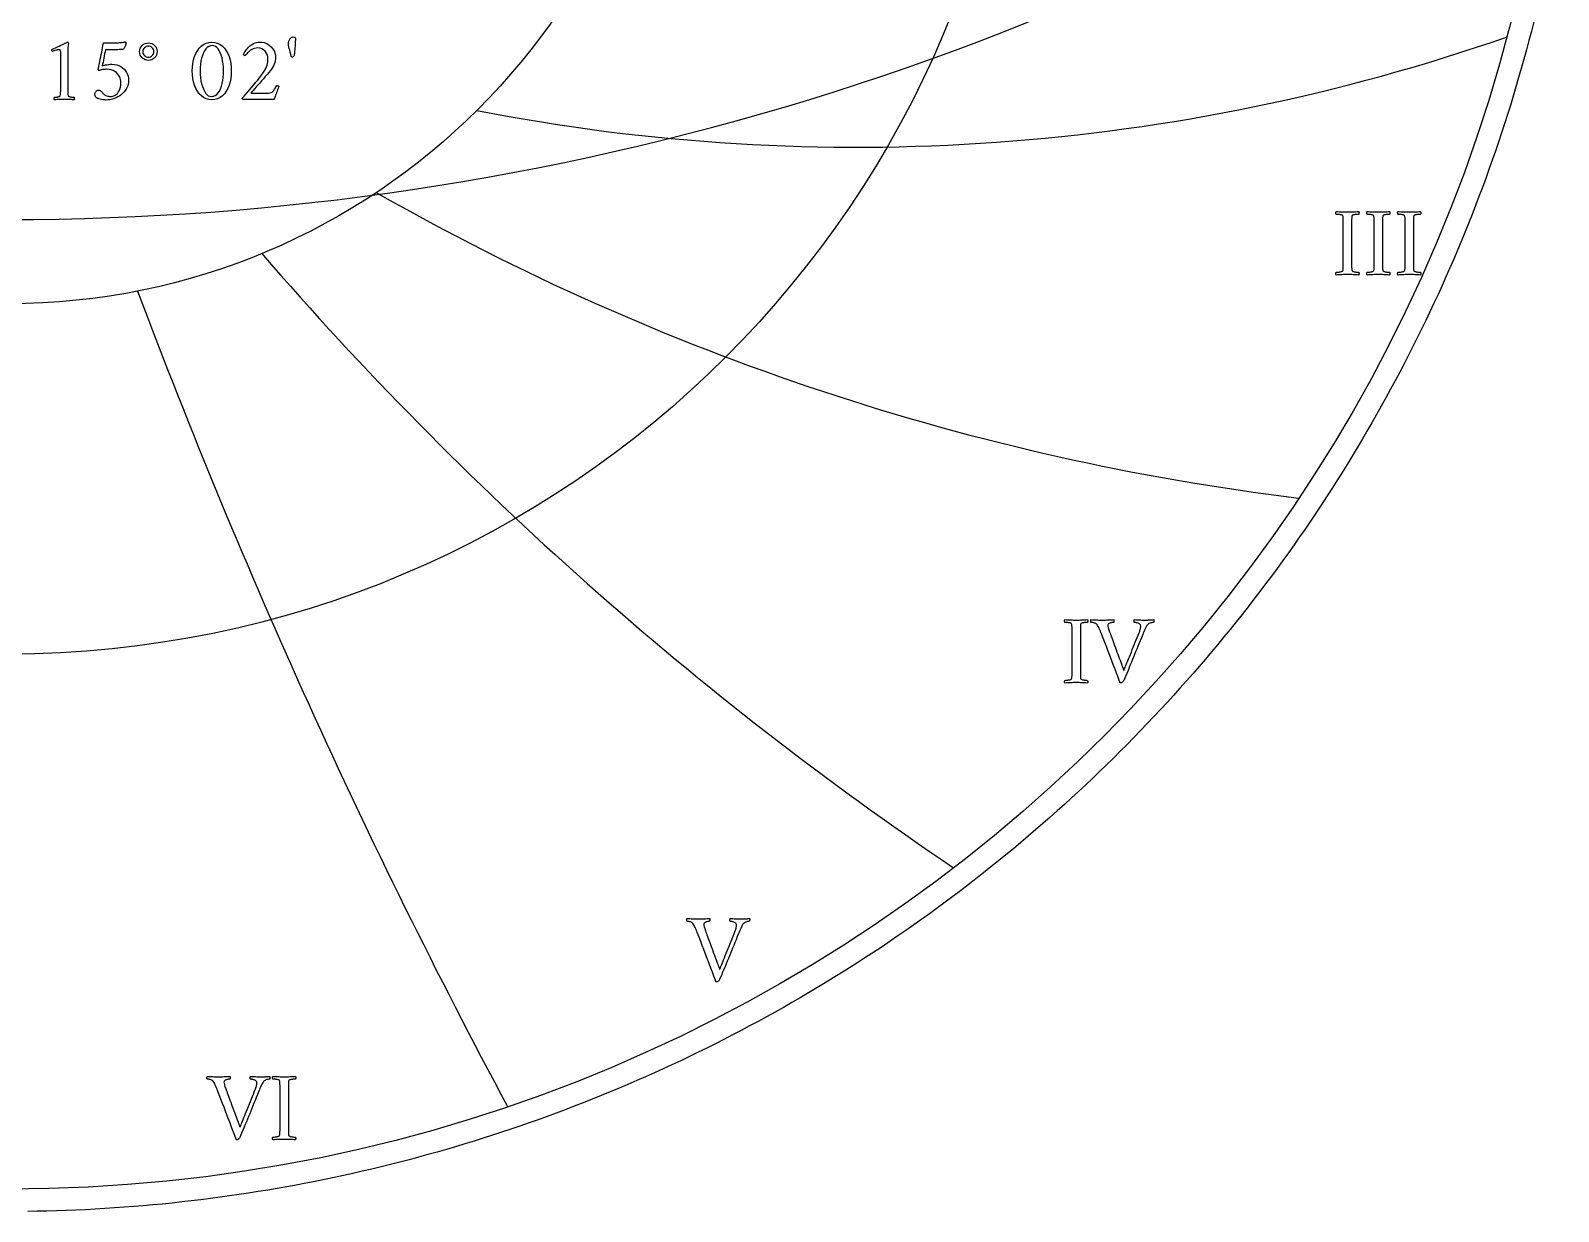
# Model space of a CAD drawing. Header units: millimetres. Extents: x -69 to 69, y -69 to 71.
# Drawn here: x 1 to 68.4, y -69.4 to -17.2 of the extents above; entities that cross this region are included whole.
import ezdxf

# ---------------------------------------------------------------- set-up
doc = ezdxf.new("R2010")
doc.units = ezdxf.units.MM
for name, color, linetype in [('CUT_OUTER', 1, 'Continuous'), ('ENGRAVE', 7, 'Continuous'), ('ENGRAVE_FINE', 8, 'Continuous'), ('TEXT', 5, 'Continuous')]:
    doc.layers.add(name, color=color, linetype=linetype)

msp = doc.modelspace()

# ---------------------------------------------------------------- linework, layer by layer
at = {"layer": 'CUT_OUTER'}
msp.add_lwpolyline([(67.3105, -16.8604), (67.2057, -17.2731), (67.0985, -17.6851), (66.9887, -18.0965), (66.8764, -18.5072), (66.7616, -18.9172), (66.6443, -19.3265), (66.5244, -19.735), (66.4021, -20.1429), (66.2772, -20.5499), (66.1499, -20.9562), (66.0201, -21.3617), (65.8878, -21.7664), (65.753, -22.1702), (65.6157, -22.5733), (65.476, -22.9755), (65.3337, -23.3768), (65.1891, -23.7772), (65.042, -24.1768), (64.8924, -24.5754), (64.7404, -24.9731), (64.5859, -25.3699), (64.429, -25.7657), (64.2697, -26.1605), (64.108, -26.5544), (63.9439, -26.9473), (63.7773, -27.3391), (63.6084, -27.7299), (63.437, -28.1197), (63.2633, -28.5084), (63.0872, -28.896), (62.9087, -29.2826), (62.7278, -29.668), (62.5446, -30.0524), (62.359, -30.4356), (62.1711, -30.8176), (61.9808, -31.1985), (61.7882, -31.5783), (61.5933, -31.9568), (61.3961, -32.3341), (61.1965, -32.7102), (60.9947, -33.0851), (60.7905, -33.4587), (60.5841, -33.8311), (60.3753, -34.2022), (60.1643, -34.572), (59.9511, -34.9405), (59.7356, -35.3077), (59.5178, -35.6736), (59.2978, -36.0381), (59.0755, -36.4013), (58.8511, -36.7631), (58.6244, -37.1235), (58.3955, -37.4825), (58.1644, -37.8401), (57.9311, -38.1963), (57.6957, -38.551), (57.458, -38.9043), (57.2183, -39.2561), (56.9763, -39.6065), (56.7322, -39.9553), (56.486, -40.3027), (56.2376, -40.6485), (55.9872, -40.9928), (55.7346, -41.3356), (55.4799, -41.6768), (55.2231, -42.0164), (54.9643, -42.3545), (54.7034, -42.6909), (54.4404, -43.0258), (54.1754, -43.359), (53.9083, -43.6906), (53.6392, -44.0205), (53.3681, -44.3488), (53.095, -44.6755), (52.8198, -45.0004), (52.5427, -45.3237), (52.2636, -45.6452), (51.9826, -45.965), (51.6996, -46.2831), (51.4146, -46.5995), (51.1277, -46.9141), (50.8389, -47.2269), (50.5481, -47.538), (50.2555, -47.8472), (49.961, -48.1547), (49.6646, -48.4603), (49.3663, -48.7642), (49.0661, -49.0661), (48.7642, -49.3663), (48.4603, -49.6646), (48.1547, -49.961), (47.8472, -50.2555), (47.538, -50.5481), (47.2269, -50.8389), (46.9141, -51.1277), (46.5995, -51.4146), (46.2831, -51.6996), (45.965, -51.9826), (45.6452, -52.2636), (45.3237, -52.5427), (45.0004, -52.8198), (44.6755, -53.095), (44.3488, -53.3681), (44.0205, -53.6392), (43.6906, -53.9083), (43.359, -54.1754), (43.0258, -54.4404), (42.6909, -54.7034), (42.3545, -54.9643), (42.0164, -55.2231), (41.6768, -55.4799), (41.3356, -55.7346), (40.9928, -55.9872), (40.6485, -56.2376), (40.3027, -56.486), (39.9553, -56.7322), (39.6065, -56.9763), (39.2561, -57.2183), (38.9043, -57.458), (38.551, -57.6957), (38.1963, -57.9311), (37.8401, -58.1644), (37.4825, -58.3955), (37.1235, -58.6244), (36.7631, -58.8511), (36.4013, -59.0755), (36.0381, -59.2978), (35.6736, -59.5178), (35.3077, -59.7356), (34.9405, -59.9511), (34.572, -60.1643), (34.2022, -60.3753), (33.8311, -60.5841), (33.4587, -60.7905), (33.0851, -60.9947), (32.7102, -61.1965), (32.3341, -61.3961), (31.9568, -61.5933), (31.5783, -61.7882), (31.1985, -61.9808), (30.8176, -62.1711), (30.4356, -62.359), (30.0524, -62.5446), (29.668, -62.7278), (29.2826, -62.9087), (28.896, -63.0872), (28.5084, -63.2633), (28.1197, -63.437), (27.7299, -63.6084), (27.3391, -63.7773), (26.9473, -63.9439), (26.5544, -64.108), (26.1605, -64.2697), (25.7657, -64.429), (25.3699, -64.5859), (24.9731, -64.7404), (24.5754, -64.8924), (24.1768, -65.042), (23.7772, -65.1891), (23.3768, -65.3337), (22.9755, -65.476), (22.5733, -65.6157), (22.1702, -65.753), (21.7664, -65.8878), (21.3617, -66.0201), (20.9562, -66.1499), (20.5499, -66.2772), (20.1429, -66.4021), (19.735, -66.5244), (19.3265, -66.6443), (18.9172, -66.7616), (18.5072, -66.8764), (18.0965, -66.9887), (17.6851, -67.0985), (17.2731, -67.2057), (16.8604, -67.3105), (16.4471, -67.4127), (16.0331, -67.5123), (15.6186, -67.6094), (15.2034, -67.704), (14.7877, -67.796), (14.3715, -67.8854), (13.9547, -67.9723), (13.5373, -68.0567), (13.1195, -68.1385), (12.7011, -68.2177), (12.2823, -68.2943), (11.863, -68.3684), (11.4433, -68.4399), (11.0232, -68.5088), (10.6026, -68.5752), (10.1816, -68.639), (9.7603, -68.7001), (9.3386, -68.7587), (8.9165, -68.8147), (8.4941, -68.8682), (8.0713, -68.919), (7.6483, -68.9672), (7.225, -69.0128), (6.8014, -69.0559), (6.3776, -69.0963), (5.9535, -69.1341), (5.5292, -69.1694), (5.1046, -69.202), (4.6799, -69.232), (4.255, -69.2594), (3.83, -69.2842), (3.4048, -69.3064), (2.9795, -69.326), (2.5541, -69.343), (2.1285, -69.3573), (1.7029, -69.3691), (1.2772, -69.3782), (0.8515, -69.3848)], dxfattribs=at)
at = {"layer": 'ENGRAVE'}
for radius in [68.4, 44.7739, 29.3085]:
    msp.add_circle((0, 0), radius, dxfattribs=at)
for centre, radius, start, end in [((37.403, 64.7839), 87.1817, 258.935245, 289.227955), ((70.168, 70.168), 108.866, 240.304127, 263.02366), ((128.4377, 74.1535), 154.9183, 220.809068, 235.955424), ((285.8818, 76.6018), 299.3341, 200.606666, 208.179843)]:
    msp.add_arc(centre, radius, start, end, dxfattribs=at)
at = {"layer": 'ENGRAVE_FINE'}
msp.add_arc((0, 94.8342), 120.4247, 235.470784, 304.529216, dxfattribs=at)
at = {"layer": 'TEXT'}
for points in [[(2.3098, -19.8377), (2.3098, -18.2399), (2.3086, -18.2007), (2.3052, -18.1681), (2.2995, -18.1421), (2.2916, -18.1226), (2.2808, -18.1084), (2.2668, -18.0983), (2.2495, -18.0922), (2.2289, -18.0902), (2.2036, -18.0921), (2.1723, -18.0978), (2.1348, -18.1073), (2.0913, -18.1206), (2.0476, -18.1351), (2.0094, -18.1484), (1.9768, -18.1604), (1.9498, -18.1711), (1.9338, -18.1562), (1.9225, -18.1398), (1.9156, -18.1218), (1.9134, -18.1024), (1.9134, -18.1021), (1.9134, -18.1014), (1.9134, -18.1001), (1.9134, -18.0983), (1.9139, -18.091), (1.9154, -18.0852), (1.9179, -18.0809), (1.9215, -18.0781), (2.002, -18.0416), (2.0817, -18.0048), (2.1607, -17.9677), (2.239, -17.9304), (2.3136, -17.8947), (2.3816, -17.8622), (2.443, -17.833), (2.4979, -17.8071), (2.5433, -17.7858), (2.5763, -17.7707), (2.5969, -17.7616), (2.6051, -17.7585), (2.6132, -17.7585), (2.6225, -17.76), (2.6304, -17.7646), (2.6367, -17.7722), (2.6415, -17.7828), (2.6453, -17.7944), (2.6486, -17.805), (2.6514, -17.8146), (2.6536, -17.8232), (2.6526, -17.8294), (2.6496, -17.848), (2.6445, -17.879), (2.6374, -17.9224), (2.6304, -17.9771), (2.6253, -18.0422), (2.6223, -18.1177), (2.6213, -18.2035), (2.6213, -19.8377), (2.6214, -19.8815), (2.6218, -19.9237), (2.6224, -19.9644), (2.6233, -20.0036), (2.6252, -20.0402), (2.6288, -20.0734), (2.6343, -20.1029), (2.6415, -20.129), (2.6483, -20.1388), (2.6607, -20.1482), (2.6787, -20.1571), (2.7022, -20.1654), (2.7288, -20.1729), (2.7563, -20.179), (2.7845, -20.184), (2.8134, -20.1876), (2.8406, -20.1903), (2.8635, -20.1922), (2.8821, -20.1933), (2.8963, -20.1937), (2.9018, -20.2033), (2.9059, -20.216), (2.9089, -20.2316), (2.9105, -20.2503), (2.9104, -20.2691), (2.908, -20.2847), (2.9033, -20.2974), (2.8963, -20.307), (2.8369, -20.3031), (2.78, -20.2994), (2.7257, -20.296), (2.6739, -20.2928), (2.6223, -20.2902), (2.5687, -20.2883), (2.5131, -20.2871), (2.4554, -20.2867), (2.4, -20.2871), (2.3472, -20.2883), (2.2969, -20.2902), (2.2491, -20.2928), (2.2008, -20.296), (2.149, -20.2994), (2.0936, -20.3031), (2.0347, -20.307), (2.0278, -20.2974), (2.0231, -20.2847), (2.0207, -20.2691), (2.0206, -20.2503), (2.0222, -20.2316), (2.0251, -20.216), (2.0293, -20.2033), (2.0347, -20.1937), (2.049, -20.1933), (2.0676, -20.1922), (2.0905, -20.1903), (2.1176, -20.1876), (2.1466, -20.184), (2.1748, -20.179), (2.2022, -20.1729), (2.2289, -20.1654), (2.2521, -20.1571), (2.2693, -20.1482), (2.2805, -20.1388), (2.2855, -20.129), (2.2928, -20.1029), (2.2987, -20.0734), (2.303, -20.0402), (2.3057, -20.0036), (2.3075, -19.9644), (2.3088, -19.9237), (2.3095, -19.8815), (2.3098, -19.8377)], [(4.5629, -18.7334), (4.6758, -18.74), (4.7799, -18.7597), (4.8751, -18.7926), (4.9614, -18.8386), (5.0386, -18.8946), (5.1065, -18.9574), (5.165, -19.0271), (5.2142, -19.1035), (5.2531, -19.1841), (5.281, -19.2659), (5.2976, -19.3489), (5.3032, -19.4332), (5.2978, -19.5319), (5.2815, -19.6259), (5.2543, -19.715), (5.2162, -19.7993), (5.1692, -19.8782), (5.1151, -19.951), (5.0539, -20.0177), (4.9857, -20.0784), (4.9117, -20.1327), (4.8335, -20.1801), (4.7509, -20.2206), (4.6641, -20.2544), (4.5746, -20.2809), (4.4841, -20.2999), (4.3925, -20.3113), (4.3, -20.3151), (4.2592, -20.3137), (4.2135, -20.3095), (4.1631, -20.3026), (4.1079, -20.2928), (4.0516, -20.28), (3.9981, -20.264), (3.9474, -20.2447), (3.8995, -20.222), (3.8904, -20.2139), (3.8793, -20.2018), (3.8662, -20.1856), (3.851, -20.1654), (3.8368, -20.1429), (3.8267, -20.1199), (3.8207, -20.0964), (3.8186, -20.0724), (3.8218, -20.0319), (3.8313, -19.9955), (3.8471, -19.9631), (3.8692, -19.9348), (3.8954, -19.9118), (3.9233, -19.8954), (3.953, -19.8855), (3.9845, -19.8822), (4.0228, -19.8862), (4.0568, -19.8979), (4.0865, -19.9175), (4.1119, -19.9449), (4.1353, -19.9754), (4.1589, -20.0041), (4.1828, -20.031), (4.207, -20.0562), (4.2367, -20.0823), (4.2692, -20.1042), (4.3044, -20.1218), (4.3425, -20.1351), (4.3818, -20.1448), (4.4209, -20.1517), (4.4597, -20.1559), (4.4982, -20.1573), (4.5509, -20.1536), (4.6039, -20.1426), (4.6571, -20.1243), (4.7106, -20.0986), (4.762, -20.0645), (4.8092, -20.0208), (4.852, -19.9674), (4.8906, -19.9045), (4.9225, -19.831), (4.9452, -19.7462), (4.9589, -19.65), (4.9634, -19.5424), (4.9595, -19.4791), (4.9477, -19.4145), (4.9281, -19.3487), (4.9007, -19.2815), (4.8647, -19.2163), (4.8193, -19.1561), (4.7646, -19.101), (4.7005, -19.051), (4.6259, -19.0094), (4.5397, -18.9797), (4.4418, -18.9618), (4.3324, -18.9559), (4.2972, -18.957), (4.2565, -18.9604), (4.2103, -18.9661), (4.1584, -18.9741), (4.1076, -18.9836), (4.0644, -18.9938), (4.0287, -19.0048), (4.0007, -19.0166), (3.9947, -19.0154), (3.989, -19.012), (3.9836, -19.0063), (3.9784, -18.9984), (3.974, -18.9891), (3.9708, -18.9797), (3.9689, -18.9699), (3.9683, -18.9599), (3.9906, -18.8487), (4.0128, -18.7375), (4.035, -18.6262), (4.0573, -18.515), (4.0792, -18.4056), (4.1003, -18.3001), (4.1206, -18.1983), (4.1402, -18.1003), (4.1583, -18.0087), (4.1741, -17.9259), (4.1876, -17.8519), (4.1989, -17.7868), (4.7814, -17.7868), (4.8221, -17.7863), (4.8633, -17.7848), (4.905, -17.7823), (4.9472, -17.7787), (4.9879, -17.7746), (5.0251, -17.7702), (5.0587, -17.7655), (5.0888, -17.7605), (5.1136, -17.7561), (5.1313, -17.753), (5.1419, -17.7511), (5.1454, -17.7504), (5.1552, -17.7562), (5.1642, -17.7616), (5.1724, -17.7664), (5.1798, -17.7707), (5.186, -17.7752), (5.1904, -17.7808), (5.1931, -17.7873), (5.194, -17.7949), (5.1931, -17.8034), (5.1904, -17.8167), (5.186, -17.8347), (5.1798, -17.8576), (5.172, -17.8835), (5.1626, -17.9107), (5.1518, -17.9392), (5.1394, -17.9689), (5.1256, -17.9982), (5.1106, -18.0255), (5.0942, -18.0508), (5.0767, -18.074), (5.0342, -18.0781), (4.9877, -18.0821), (4.9371, -18.0862), (4.8825, -18.0902), (4.8233, -18.0938), (4.7591, -18.0963), (4.6899, -18.0978), (4.6155, -18.0983), (4.2838, -18.0983), (4.2657, -18.1877), (4.2479, -18.2778), (4.2304, -18.3687), (4.213, -18.4604), (4.1957, -18.5512), (4.1781, -18.6399), (4.1603, -18.7262), (4.1422, -18.8103), (4.1859, -18.7947), (4.2358, -18.7804), (4.292, -18.7674), (4.3546, -18.7557), (4.4169, -18.7459), (4.4724, -18.739), (4.5211, -18.7348), (4.5629, -18.7334)], [(5.7886, -18.1792), (5.7958, -18.1014), (5.8174, -18.0295), (5.8535, -17.9638), (5.9039, -17.9041), (5.9645, -17.8546), (6.0308, -17.8192), (6.103, -17.798), (6.181, -17.7909), (6.2587, -17.798), (6.3302, -17.8192), (6.3953, -17.8546), (6.4541, -17.9041), (6.5027, -17.9638), (6.5375, -18.0295), (6.5583, -18.1014), (6.5653, -18.1792), (6.5583, -18.2571), (6.5375, -18.3289), (6.5027, -18.3946), (6.4541, -18.4543), (6.3953, -18.5038), (6.3302, -18.5392), (6.2587, -18.5605), (6.181, -18.5676), (6.103, -18.5605), (6.0308, -18.5392), (5.9645, -18.5038), (5.9039, -18.4543), (5.8535, -18.3946), (5.8174, -18.3289), (5.7958, -18.2571), (5.7886, -18.1792)], [(5.9343, -18.1792), (5.9388, -18.2279), (5.9525, -18.2728), (5.9752, -18.3138), (6.0071, -18.3511), (6.0452, -18.3821), (6.087, -18.4042), (6.1322, -18.4175), (6.181, -18.4219), (6.2295, -18.4175), (6.274, -18.4042), (6.3145, -18.3821), (6.3509, -18.3511), (6.381, -18.3138), (6.4025, -18.2728), (6.4154, -18.2279), (6.4197, -18.1792), (6.4154, -18.1306), (6.4025, -18.0857), (6.381, -18.0446), (6.3509, -18.0073), (6.3145, -17.9763), (6.274, -17.9542), (6.2295, -17.9409), (6.181, -17.9365), (6.1322, -17.9409), (6.087, -17.9542), (6.0452, -17.9763), (6.0071, -18.0073), (5.9752, -18.0446), (5.9525, -18.0857), (5.9388, -18.1306), (5.9343, -18.1792)], [(8.9762, -17.7626), (9.1103, -17.7734), (9.2336, -17.8061), (9.346, -17.8604), (9.4475, -17.9365), (9.5377, -18.0307), (9.6164, -18.1393), (9.6834, -18.2623), (9.7387, -18.3997), (9.7821, -18.5477), (9.8131, -18.7026), (9.8316, -18.8642), (9.8378, -19.0327), (9.8315, -19.2013), (9.8125, -19.3629), (9.7809, -19.5178), (9.7367, -19.6658), (9.6805, -19.8034), (9.6128, -19.9267), (9.5338, -20.0359), (9.4434, -20.131), (9.3422, -20.208), (9.2306, -20.263), (9.1086, -20.296), (8.9762, -20.307), (8.8473, -20.296), (8.7274, -20.263), (8.6167, -20.208), (8.5151, -20.131), (8.4237, -20.0359), (8.3437, -19.9267), (8.275, -19.8034), (8.2177, -19.6658), (8.1726, -19.5178), (8.1404, -19.3629), (8.121, -19.2013), (8.1146, -19.0327), (8.1209, -18.8642), (8.1399, -18.7026), (8.1715, -18.5477), (8.2157, -18.3997), (8.2721, -18.2623), (8.3401, -18.1393), (8.4198, -18.0307), (8.511, -17.9365), (8.6129, -17.8604), (8.7244, -17.8061), (8.8455, -17.7734), (8.9762, -17.7626)], [(8.9964, -17.9082), (8.9164, -17.9177), (8.8422, -17.9461), (8.7738, -17.9935), (8.7113, -18.0599), (8.655, -18.1422), (8.6056, -18.2374), (8.563, -18.3455), (8.5272, -18.4664), (8.4989, -18.5974), (8.4787, -18.7354), (8.4665, -18.8805), (8.4625, -19.0327), (8.4665, -19.1833), (8.4787, -19.3275), (8.4989, -19.4655), (8.5272, -19.597), (8.5625, -19.719), (8.6036, -19.8281), (8.6505, -19.9243), (8.7032, -20.0076), (8.7609, -20.0749), (8.823, -20.1229), (8.8894, -20.1517), (8.96, -20.1613), (9.0452, -20.1515), (9.1228, -20.1219), (9.1929, -20.0726), (9.2553, -20.0036), (9.3103, -19.9181), (9.358, -19.8195), (9.3983, -19.7078), (9.4313, -19.5829), (9.457, -19.4486), (9.4753, -19.3088), (9.4863, -19.1635), (9.4899, -19.0125), (9.486, -18.8607), (9.4743, -18.7167), (9.4547, -18.5806), (9.4272, -18.4523), (9.3929, -18.3342), (9.3524, -18.2288), (9.3059, -18.136), (9.2533, -18.0558), (9.1955, -17.9912), (9.1335, -17.9451), (9.0671, -17.9174), (8.9964, -17.9082)], [(11.9413, -19.7042), (11.9208, -19.7544), (11.8999, -19.8079), (11.8784, -19.8647), (11.8564, -19.9247), (11.8346, -19.9853), (11.8139, -20.0435), (11.7942, -20.0995), (11.7755, -20.1533), (11.7588, -20.2015), (11.7451, -20.2412), (11.7345, -20.2723), (11.7269, -20.2948), (10.3597, -20.2948), (10.3535, -20.2902), (10.347, -20.2842), (10.3403, -20.277), (10.3334, -20.2685), (10.3272, -20.2598), (10.3227, -20.2519), (10.3201, -20.2447), (10.3192, -20.2382), (10.4026, -20.1442), (10.4871, -20.0481), (10.5725, -19.95), (10.659, -19.8499), (10.745, -19.749), (10.8289, -19.6486), (10.9108, -19.5488), (10.9907, -19.4494), (11.0668, -19.3523), (11.1373, -19.2593), (11.2023, -19.1703), (11.2617, -19.0853), (11.317, -18.9991), (11.3613, -18.9185), (11.3948, -18.8434), (11.4175, -18.7739), (11.4325, -18.7064), (11.4433, -18.6373), (11.4497, -18.5668), (11.4519, -18.4947), (11.4441, -18.3977), (11.421, -18.3087), (11.3825, -18.2278), (11.3285, -18.1549), (11.2626, -18.0948), (11.1884, -18.0518), (11.1059, -18.026), (11.015, -18.0174), (10.9386, -18.0217), (10.8673, -18.0346), (10.8011, -18.0561), (10.7399, -18.0862), (10.684, -18.1213), (10.6337, -18.158), (10.589, -18.1962), (10.5498, -18.2359), (10.5164, -18.2738), (10.4891, -18.3066), (10.4679, -18.3345), (10.4527, -18.3572), (10.4404, -18.3556), (10.4279, -18.3506), (10.4152, -18.3424), (10.4021, -18.3309), (10.3906, -18.3187), (10.3824, -18.3082), (10.3775, -18.2994), (10.3758, -18.2925), (10.3846, -18.2711), (10.3986, -18.2434), (10.4179, -18.2094), (10.4426, -18.1691), (10.4725, -18.1251), (10.5078, -18.0801), (10.5484, -18.0341), (10.5943, -17.9871), (10.6447, -17.9413), (10.6989, -17.8991), (10.757, -17.8604), (10.8188, -17.8253), (10.8844, -17.7961), (10.9538, -17.7752), (11.027, -17.7627), (11.104, -17.7585), (11.1969, -17.7645), (11.2855, -17.7823), (11.3698, -17.812), (11.4498, -17.8536), (11.5237, -17.9045), (11.5894, -17.9623), (11.647, -18.0269), (11.6966, -18.0983), (11.7364, -18.1744), (11.7648, -18.253), (11.7819, -18.3342), (11.7876, -18.4179), (11.7838, -18.5016), (11.7724, -18.5827), (11.7535, -18.6614), (11.7269, -18.7375), (11.6938, -18.811), (11.6551, -18.8821), (11.6109, -18.9506), (11.5611, -19.0166), (11.4904, -19.1029), (11.416, -19.192), (11.3377, -19.2839), (11.2557, -19.3786), (11.1729, -19.4732), (11.0923, -19.5647), (11.0141, -19.6532), (10.9381, -19.7386), (10.8671, -19.8184), (10.8036, -19.8898), (10.7477, -19.9529), (10.6995, -20.0076), (11.4842, -20.0076), (11.5402, -20.003), (11.5909, -19.9889), (11.6363, -19.9655), (11.6764, -19.9328), (11.7131, -19.8904), (11.7487, -19.8382), (11.7829, -19.7762), (11.8159, -19.7042), (11.8217, -19.6936), (11.8311, -19.686), (11.844, -19.6815), (11.8604, -19.68), (11.8675, -19.6805), (11.8766, -19.682), (11.8877, -19.6845), (11.9009, -19.6881), (11.914, -19.6921), (11.9251, -19.6962), (11.9342, -19.7002), (11.9413, -19.7042)], [(12.5643, -17.532), (12.5933, -17.5353), (12.6199, -17.5451), (12.6439, -17.5616), (12.6654, -17.5846), (12.6651, -17.6082), (12.6644, -17.6387), (12.6631, -17.676), (12.6614, -17.7201), (12.6591, -17.769), (12.6563, -17.8207), (12.653, -17.8752), (12.6492, -17.9325), (12.645, -17.9909), (12.6406, -18.0488), (12.6359, -18.1062), (12.631, -18.163), (12.6261, -18.2174), (12.6214, -18.2672), (12.617, -18.3125), (12.6128, -18.3532), (12.6002, -18.3744), (12.5825, -18.3936), (12.5597, -18.4108), (12.5319, -18.426), (12.5205, -18.4245), (12.5107, -18.4199), (12.5023, -18.4123), (12.4955, -18.4017), (12.4649, -18.2987), (12.4379, -18.204), (12.4143, -18.1177), (12.3944, -18.0397), (12.3784, -17.97), (12.3671, -17.9087), (12.3602, -17.8557), (12.358, -17.8111), (12.3596, -17.7823), (12.3645, -17.7525), (12.3728, -17.7216), (12.3843, -17.6898), (12.3987, -17.6585), (12.4156, -17.6296), (12.4351, -17.6029), (12.4571, -17.5785), (12.4812, -17.5582), (12.5071, -17.5436), (12.5348, -17.5349), (12.5643, -17.532)], [(59.0926, -25.2581), (59.1547, -25.2577), (59.2161, -25.2565), (59.2766, -25.2545), (59.3364, -25.2517), (59.3964, -25.2486), (59.4577, -25.2457), (59.5204, -25.2432), (59.5845, -25.2409), (59.5919, -25.2511), (59.5969, -25.2646), (59.5994, -25.2813), (59.5996, -25.3013), (59.5978, -25.3212), (59.5947, -25.338), (59.5903, -25.3514), (59.5845, -25.3617), (59.5688, -25.3621), (59.5478, -25.3633), (59.5214, -25.3653), (59.4895, -25.3682), (59.4556, -25.3718), (59.4227, -25.3763), (59.3908, -25.3815), (59.3601, -25.3876), (59.3331, -25.3949), (59.3126, -25.4038), (59.2986, -25.4143), (59.2911, -25.4264), (59.2853, -25.4496), (59.2808, -25.476), (59.2777, -25.5057), (59.276, -25.5386), (59.275, -25.5739), (59.2743, -25.6109), (59.2739, -25.6494), (59.2738, -25.6896), (59.2738, -25.6961), (59.2738, -25.7026), (59.2738, -25.709), (59.2738, -25.7155), (59.2738, -25.722), (59.2738, -25.7285), (59.2738, -25.7349), (59.2738, -25.7414), (59.2738, -27.5407), (59.2738, -27.5472), (59.2738, -27.5536), (59.2738, -27.5601), (59.2738, -27.5666), (59.2738, -27.573), (59.2738, -27.5795), (59.2738, -27.586), (59.2738, -27.5925), (59.2739, -27.6325), (59.2743, -27.6707), (59.275, -27.7069), (59.276, -27.7413), (59.2777, -27.7733), (59.2808, -27.8023), (59.2853, -27.8283), (59.2911, -27.8514), (59.2986, -27.8619), (59.3126, -27.8718), (59.3331, -27.8813), (59.3601, -27.8902), (59.3908, -27.8981), (59.4227, -27.9047), (59.4556, -27.91), (59.4895, -27.9139), (59.5214, -27.9167), (59.5478, -27.9188), (59.5688, -27.92), (59.5845, -27.9204), (59.5903, -27.9306), (59.5947, -27.9441), (59.5978, -27.9608), (59.5996, -27.9808), (59.5994, -28.0008), (59.5969, -28.0175), (59.5919, -28.031), (59.5845, -28.0412), (59.5204, -28.037), (59.4577, -28.0331), (59.3964, -28.0295), (59.3364, -28.0261), (59.2766, -28.0233), (59.2161, -28.0212), (59.1547, -28.02), (59.0926, -28.0196), (59.0319, -28.02), (58.9707, -28.0212), (58.9089, -28.0233), (58.8466, -28.0261), (58.7838, -28.0295), (58.7204, -28.0331), (58.6565, -28.037), (58.5921, -28.0412), (58.5846, -28.031), (58.5797, -28.0175), (58.5771, -28.0008), (58.577, -27.9808), (58.5787, -27.9608), (58.5818, -27.9441), (58.5863, -27.9306), (58.5921, -27.9204), (58.6077, -27.92), (58.6287, -27.9188), (58.6552, -27.9167), (58.687, -27.9139), (58.7211, -27.91), (58.7544, -27.9047), (58.7869, -27.8981), (58.8186, -27.8902), (58.8462, -27.8813), (58.8666, -27.8718), (58.8797, -27.8619), (58.8855, -27.8514), (58.8932, -27.8236), (58.899, -27.792), (58.9029, -27.7567), (58.9049, -27.7176), (58.9058, -27.6758), (58.9065, -27.6324), (58.9069, -27.5873), (58.907, -27.5407), (58.907, -25.7414), (58.9069, -25.6946), (58.9065, -25.6492), (58.9058, -25.6051), (58.9049, -25.5623), (58.9029, -25.5223), (58.899, -25.4863), (58.8932, -25.4543), (58.8855, -25.4264), (58.8797, -25.4143), (58.8666, -25.4038), (58.8462, -25.3949), (58.8186, -25.3876), (58.7869, -25.3815), (58.7544, -25.3763), (58.7211, -25.3718), (58.687, -25.3682), (58.6552, -25.3653), (58.6287, -25.3633), (58.6077, -25.3621), (58.5921, -25.3617), (58.5863, -25.3514), (58.5818, -25.338), (58.5787, -25.3212), (58.577, -25.3013), (58.5771, -25.2813), (58.5797, -25.2646), (58.5846, -25.2511), (58.5921, -25.2409), (58.6565, -25.2432), (58.7204, -25.2457), (58.7838, -25.2486), (58.8466, -25.2517), (58.9089, -25.2545), (58.9707, -25.2565), (59.0319, -25.2577), (59.0926, -25.2581)], [(60.4561, -25.2581), (60.5182, -25.2577), (60.5796, -25.2565), (60.6401, -25.2545), (60.6999, -25.2517), (60.7599, -25.2486), (60.8212, -25.2457), (60.8839, -25.2432), (60.948, -25.2409), (60.9554, -25.2511), (60.9604, -25.2646), (60.9629, -25.2813), (60.9631, -25.3013), (60.9613, -25.3212), (60.9582, -25.338), (60.9538, -25.3514), (60.948, -25.3617), (60.9323, -25.3621), (60.9113, -25.3633), (60.8849, -25.3653), (60.853, -25.3682), (60.8191, -25.3718), (60.7862, -25.3763), (60.7543, -25.3815), (60.7236, -25.3876), (60.6966, -25.3949), (60.6761, -25.4038), (60.6621, -25.4143), (60.6546, -25.4264), (60.6488, -25.4496), (60.6443, -25.476), (60.6412, -25.5057), (60.6394, -25.5386), (60.6385, -25.5739), (60.6378, -25.6109), (60.6374, -25.6494), (60.6373, -25.6896), (60.6373, -25.6961), (60.6373, -25.7026), (60.6373, -25.709), (60.6373, -25.7155), (60.6373, -25.722), (60.6373, -25.7285), (60.6373, -25.7349), (60.6373, -25.7414), (60.6373, -27.5407), (60.6373, -27.5472), (60.6373, -27.5536), (60.6373, -27.5601), (60.6373, -27.5666), (60.6373, -27.573), (60.6373, -27.5795), (60.6373, -27.586), (60.6373, -27.5925), (60.6374, -27.6325), (60.6378, -27.6707), (60.6385, -27.7069), (60.6394, -27.7413), (60.6412, -27.7733), (60.6443, -27.8023), (60.6488, -27.8283), (60.6546, -27.8514), (60.6621, -27.8619), (60.6761, -27.8718), (60.6966, -27.8813), (60.7236, -27.8902), (60.7543, -27.8981), (60.7862, -27.9047), (60.8191, -27.91), (60.853, -27.9139), (60.8849, -27.9167), (60.9113, -27.9188), (60.9323, -27.92), (60.948, -27.9204), (60.9538, -27.9306), (60.9582, -27.9441), (60.9613, -27.9608), (60.9631, -27.9808), (60.9629, -28.0008), (60.9604, -28.0175), (60.9554, -28.031), (60.948, -28.0412), (60.8839, -28.037), (60.8212, -28.0331), (60.7599, -28.0295), (60.6999, -28.0261), (60.6401, -28.0233), (60.5796, -28.0212), (60.5182, -28.02), (60.4561, -28.0196), (60.3954, -28.02), (60.3342, -28.0212), (60.2724, -28.0233), (60.2101, -28.0261), (60.1473, -28.0295), (60.0839, -28.0331), (60.02, -28.037), (59.9555, -28.0412), (59.9481, -28.031), (59.9431, -28.0175), (59.9406, -28.0008), (59.9404, -27.9808), (59.9422, -27.9608), (59.9453, -27.9441), (59.9497, -27.9306), (59.9555, -27.9204), (59.9712, -27.92), (59.9922, -27.9188), (60.0187, -27.9167), (60.0505, -27.9139), (60.0846, -27.91), (60.1179, -27.9047), (60.1504, -27.8981), (60.1821, -27.8902), (60.2097, -27.8813), (60.2301, -27.8718), (60.2432, -27.8619), (60.249, -27.8514), (60.2566, -27.8236), (60.2624, -27.792), (60.2664, -27.7567), (60.2684, -27.7176), (60.2693, -27.6758), (60.27, -27.6324), (60.2704, -27.5873), (60.2705, -27.5407), (60.2705, -25.7414), (60.2704, -25.6946), (60.27, -25.6492), (60.2693, -25.6051), (60.2684, -25.5623), (60.2664, -25.5223), (60.2624, -25.4863), (60.2566, -25.4543), (60.249, -25.4264), (60.2432, -25.4143), (60.2301, -25.4038), (60.2097, -25.3949), (60.1821, -25.3876), (60.1504, -25.3815), (60.1179, -25.3763), (60.0846, -25.3718), (60.0505, -25.3682), (60.0187, -25.3653), (59.9922, -25.3633), (59.9712, -25.3621), (59.9555, -25.3617), (59.9497, -25.3514), (59.9453, -25.338), (59.9422, -25.3212), (59.9404, -25.3013), (59.9406, -25.2813), (59.9431, -25.2646), (59.9481, -25.2511), (59.9555, -25.2409), (60.02, -25.2432), (60.0839, -25.2457), (60.1473, -25.2486), (60.2101, -25.2517), (60.2724, -25.2545), (60.3342, -25.2565), (60.3954, -25.2577), (60.4561, -25.2581)], [(61.8196, -25.2581), (61.8817, -25.2577), (61.9431, -25.2565), (62.0036, -25.2545), (62.0633, -25.2517), (62.1233, -25.2486), (62.1847, -25.2457), (62.2474, -25.2432), (62.3114, -25.2409), (62.3189, -25.2511), (62.3239, -25.2646), (62.3264, -25.2813), (62.3266, -25.3013), (62.3248, -25.3212), (62.3217, -25.338), (62.3172, -25.3514), (62.3114, -25.3617), (62.2958, -25.3621), (62.2748, -25.3633), (62.2483, -25.3653), (62.2165, -25.3682), (62.1825, -25.3718), (62.1496, -25.3763), (62.1178, -25.3815), (62.0871, -25.3876), (62.0601, -25.3949), (62.0396, -25.4038), (62.0256, -25.4143), (62.018, -25.4264), (62.0122, -25.4496), (62.0078, -25.476), (62.0047, -25.5057), (62.0029, -25.5386), (62.002, -25.5739), (62.0013, -25.6109), (62.0009, -25.6494), (62.0008, -25.6896), (62.0008, -25.6961), (62.0008, -25.7026), (62.0008, -25.709), (62.0008, -25.7155), (62.0008, -25.722), (62.0008, -25.7285), (62.0008, -25.7349), (62.0008, -25.7414), (62.0008, -27.5407), (62.0008, -27.5472), (62.0008, -27.5536), (62.0008, -27.5601), (62.0008, -27.5666), (62.0008, -27.573), (62.0008, -27.5795), (62.0008, -27.586), (62.0008, -27.5925), (62.0009, -27.6325), (62.0013, -27.6707), (62.002, -27.7069), (62.0029, -27.7413), (62.0047, -27.7733), (62.0078, -27.8023), (62.0122, -27.8283), (62.018, -27.8514), (62.0256, -27.8619), (62.0396, -27.8718), (62.0601, -27.8813), (62.0871, -27.8902), (62.1178, -27.8981), (62.1496, -27.9047), (62.1825, -27.91), (62.2165, -27.9139), (62.2483, -27.9167), (62.2748, -27.9188), (62.2958, -27.92), (62.3114, -27.9204), (62.3172, -27.9306), (62.3217, -27.9441), (62.3248, -27.9608), (62.3266, -27.9808), (62.3264, -28.0008), (62.3239, -28.0175), (62.3189, -28.031), (62.3114, -28.0412), (62.2474, -28.037), (62.1847, -28.0331), (62.1233, -28.0295), (62.0633, -28.0261), (62.0036, -28.0233), (61.9431, -28.0212), (61.8817, -28.02), (61.8196, -28.0196), (61.7589, -28.02), (61.6977, -28.0212), (61.6359, -28.0233), (61.5736, -28.0261), (61.5108, -28.0295), (61.4474, -28.0331), (61.3835, -28.037), (61.319, -28.0412), (61.3116, -28.031), (61.3066, -28.0175), (61.3041, -28.0008), (61.3039, -27.9808), (61.3057, -27.9608), (61.3088, -27.9441), (61.3132, -27.9306), (61.319, -27.9204), (61.3347, -27.92), (61.3557, -27.9188), (61.3821, -27.9167), (61.414, -27.9139), (61.4481, -27.91), (61.4814, -27.9047), (61.5139, -27.8981), (61.5456, -27.8902), (61.5732, -27.8813), (61.5936, -27.8718), (61.6066, -27.8619), (61.6124, -27.8514), (61.6201, -27.8236), (61.6259, -27.792), (61.6298, -27.7567), (61.6319, -27.7176), (61.6328, -27.6758), (61.6335, -27.6324), (61.6339, -27.5873), (61.634, -27.5407), (61.634, -25.7414), (61.6339, -25.6946), (61.6335, -25.6492), (61.6328, -25.6051), (61.6319, -25.5623), (61.6298, -25.5223), (61.6259, -25.4863), (61.6201, -25.4543), (61.6124, -25.4264), (61.6066, -25.4143), (61.5936, -25.4038), (61.5732, -25.3949), (61.5456, -25.3876), (61.5139, -25.3815), (61.4814, -25.3763), (61.4481, -25.3718), (61.414, -25.3682), (61.3821, -25.3653), (61.3557, -25.3633), (61.3347, -25.3621), (61.319, -25.3617), (61.3132, -25.3514), (61.3088, -25.338), (61.3057, -25.3212), (61.3039, -25.3013), (61.3041, -25.2813), (61.3066, -25.2646), (61.3116, -25.2511), (61.319, -25.2409), (61.3835, -25.2432), (61.4474, -25.2457), (61.5108, -25.2486), (61.5736, -25.2517), (61.6359, -25.2545), (61.6977, -25.2565), (61.7589, -25.2577), (61.8196, -25.2581)], [(47.1238, -43.2744), (47.1859, -43.274), (47.2473, -43.2728), (47.3078, -43.2708), (47.3676, -43.2679), (47.4276, -43.2648), (47.4889, -43.262), (47.5516, -43.2595), (47.6157, -43.2572), (47.6231, -43.2674), (47.6281, -43.2809), (47.6306, -43.2976), (47.6308, -43.3176), (47.629, -43.3375), (47.6259, -43.3542), (47.6215, -43.3677), (47.6157, -43.378), (47.6, -43.3784), (47.579, -43.3796), (47.5525, -43.3816), (47.5207, -43.3844), (47.4867, -43.3881), (47.4538, -43.3925), (47.422, -43.3978), (47.3913, -43.4039), (47.3643, -43.4111), (47.3438, -43.42), (47.3298, -43.4306), (47.3222, -43.4427), (47.3164, -43.4659), (47.312, -43.4923), (47.3089, -43.522), (47.3071, -43.5549), (47.3062, -43.5902), (47.3055, -43.6272), (47.3051, -43.6657), (47.305, -43.7059), (47.305, -43.7124), (47.305, -43.7188), (47.305, -43.7253), (47.305, -43.7318), (47.305, -43.7383), (47.305, -43.7447), (47.305, -43.7512), (47.305, -43.7577), (47.305, -45.557), (47.305, -45.5634), (47.305, -45.5699), (47.305, -45.5764), (47.305, -45.5829), (47.305, -45.5893), (47.305, -45.5958), (47.305, -45.6023), (47.305, -45.6087), (47.3051, -45.6488), (47.3055, -45.687), (47.3062, -45.7232), (47.3071, -45.7576), (47.3089, -45.7896), (47.312, -45.8186), (47.3164, -45.8446), (47.3222, -45.8676), (47.3298, -45.8782), (47.3438, -45.8881), (47.3643, -45.8976), (47.3913, -45.9065), (47.422, -45.9144), (47.4538, -45.921), (47.4867, -45.9263), (47.5207, -45.9302), (47.5525, -45.933), (47.579, -45.9351), (47.6, -45.9363), (47.6157, -45.9367), (47.6215, -45.9469), (47.6259, -45.9604), (47.629, -45.9771), (47.6308, -45.9971), (47.6306, -46.017), (47.6281, -46.0338), (47.6231, -46.0472), (47.6157, -46.0575), (47.5516, -46.0533), (47.4889, -46.0494), (47.4276, -46.0458), (47.3676, -46.0424), (47.3078, -46.0396), (47.2473, -46.0375), (47.1859, -46.0363), (47.1238, -46.0359), (47.0631, -46.0363), (47.0019, -46.0375), (46.9401, -46.0396), (46.8778, -46.0424), (46.815, -46.0458), (46.7516, -46.0494), (46.6877, -46.0533), (46.6232, -46.0575), (46.6158, -46.0472), (46.6108, -46.0338), (46.6083, -46.017), (46.6081, -45.9971), (46.6099, -45.9771), (46.613, -45.9604), (46.6174, -45.9469), (46.6232, -45.9367), (46.6389, -45.9363), (46.6599, -45.9351), (46.6863, -45.933), (46.7182, -45.9302), (46.7523, -45.9263), (46.7856, -45.921), (46.8181, -45.9144), (46.8498, -45.9065), (46.8774, -45.8976), (46.8978, -45.8881), (46.9109, -45.8782), (46.9167, -45.8676), (46.9243, -45.8399), (46.9301, -45.8083), (46.934, -45.773), (46.9361, -45.7339), (46.937, -45.6921), (46.9377, -45.6487), (46.9381, -45.6036), (46.9382, -45.557), (46.9382, -43.7577), (46.9381, -43.7109), (46.9377, -43.6655), (46.937, -43.6214), (46.9361, -43.5786), (46.934, -43.5386), (46.9301, -43.5026), (46.9243, -43.4706), (46.9167, -43.4427), (46.9109, -43.4306), (46.8978, -43.42), (46.8774, -43.4111), (46.8498, -43.4039), (46.8181, -43.3978), (46.7856, -43.3925), (46.7523, -43.3881), (46.7182, -43.3844), (46.6863, -43.3816), (46.6599, -43.3796), (46.6389, -43.3784), (46.6232, -43.378), (46.6174, -43.3677), (46.613, -43.3542), (46.6099, -43.3375), (46.6081, -43.3176), (46.6083, -43.2976), (46.6108, -43.2809), (46.6158, -43.2674), (46.6232, -43.2572), (46.6877, -43.2595), (46.7516, -43.262), (46.815, -43.2648), (46.8778, -43.2679), (46.9401, -43.2708), (47.0019, -43.2728), (47.0631, -43.274), (47.1238, -43.2744)], [(48.2586, -43.2744), (48.3271, -43.274), (48.3945, -43.2728), (48.4608, -43.2708), (48.5261, -43.2679), (48.5905, -43.2648), (48.6545, -43.262), (48.7178, -43.2595), (48.7807, -43.2572), (48.7843, -43.2678), (48.7866, -43.2825), (48.7875, -43.3013), (48.7871, -43.324), (48.7854, -43.346), (48.7823, -43.3623), (48.7778, -43.373), (48.772, -43.378), (48.7606, -43.3786), (48.7434, -43.3807), (48.7207, -43.384), (48.6922, -43.3888), (48.6613, -43.3952), (48.6313, -43.4039), (48.602, -43.4147), (48.5735, -43.4276), (48.549, -43.4436), (48.5315, -43.4637), (48.521, -43.4879), (48.5175, -43.516), (48.5223, -43.5597), (48.5369, -43.6218), (48.5611, -43.7021), (48.5951, -43.8008), (48.6139, -43.8522), (48.6356, -43.9114), (48.6602, -43.9784), (48.6879, -44.0532), (48.7177, -44.134), (48.7488, -44.2188), (48.7813, -44.3077), (48.8152, -44.4006), (48.8498, -44.4955), (48.8848, -44.5904), (48.9199, -44.6854), (48.9554, -44.7803), (48.9902, -44.8733), (49.0234, -44.9626), (49.0549, -45.0481), (49.0849, -45.1298), (49.1126, -45.206), (49.1377, -45.2749), (49.1601, -45.3365), (49.1798, -45.3908), (49.1961, -45.4357), (49.2084, -45.4691), (49.2166, -45.4908), (49.2208, -45.5009), (49.2275, -45.4862), (49.2391, -45.4593), (49.2556, -45.4204), (49.2769, -45.3693), (49.3021, -45.3082), (49.3303, -45.2393), (49.3614, -45.1626), (49.3955, -45.078), (49.4321, -44.9873), (49.4705, -44.8919), (49.5108, -44.792), (49.553, -44.6875), (49.5963, -44.5803), (49.6399, -44.4723), (49.6837, -44.3635), (49.7278, -44.2539), (49.7713, -44.1455), (49.8135, -44.0403), (49.8544, -43.9384), (49.8939, -43.8397), (49.9085, -43.8024), (49.9219, -43.7642), (49.9343, -43.7248), (49.9457, -43.6843), (49.9551, -43.645), (49.9618, -43.6088), (49.9659, -43.5759), (49.9672, -43.5463), (49.9636, -43.5139), (49.9527, -43.4858), (49.9345, -43.4621), (49.909, -43.4427), (49.8793, -43.4268), (49.8486, -43.4136), (49.8168, -43.4031), (49.7839, -43.3952), (49.753, -43.3896), (49.7272, -43.3855), (49.7066, -43.3831), (49.6911, -43.3823), (49.6835, -43.3754), (49.6781, -43.3634), (49.6749, -43.3463), (49.6738, -43.324), (49.6749, -43.3013), (49.6781, -43.2825), (49.6835, -43.2678), (49.6911, -43.2572), (49.7485, -43.2595), (49.8044, -43.262), (49.8586, -43.2648), (49.9111, -43.2679), (49.9637, -43.2708), (50.0179, -43.2728), (50.0738, -43.274), (50.1312, -43.2744), (50.1783, -43.2743), (50.2202, -43.2739), (50.257, -43.2732), (50.2887, -43.2723), (50.3177, -43.271), (50.3464, -43.2696), (50.3749, -43.2678), (50.403, -43.2658), (50.4327, -43.2636), (50.4656, -43.2615), (50.5017, -43.2593), (50.5411, -43.2572), (50.5446, -43.2679), (50.5465, -43.283), (50.5468, -43.3025), (50.5454, -43.3262), (50.543, -43.3488), (50.54, -43.365), (50.5365, -43.3747), (50.5325, -43.378), (50.5154, -43.3793), (50.4899, -43.3834), (50.456, -43.3901), (50.4138, -43.3995), (50.3697, -43.413), (50.3302, -43.4319), (50.2953, -43.4562), (50.265, -43.4858), (50.2441, -43.5129), (50.2202, -43.5511), (50.1934, -43.6003), (50.1636, -43.6606), (50.1332, -43.7257), (50.1048, -43.7895), (50.0782, -43.8519), (50.0535, -43.913), (49.9965, -44.0546), (49.9419, -44.1902), (49.8897, -44.32), (49.84, -44.4437), (49.7917, -44.5635), (49.7439, -44.6811), (49.6968, -44.7965), (49.6501, -44.9097), (49.6033, -45.023), (49.5557, -45.1384), (49.5073, -45.256), (49.4581, -45.3757), (49.4069, -45.4998), (49.3524, -45.6303), (49.2947, -45.7673), (49.2337, -45.9108), (49.2161, -45.9485), (49.1976, -45.9798), (49.1783, -46.0046), (49.1582, -46.023), (49.1376, -46.0362), (49.1167, -46.0456), (49.0955, -46.0513), (49.0741, -46.0532), (49.0679, -46.0514), (49.0622, -46.0462), (49.0571, -46.0374), (49.0525, -46.0251), (49.0482, -46.012), (49.0439, -46.0009), (49.0396, -45.9916), (49.0352, -45.9841), (48.9653, -45.7995), (48.8977, -45.6212), (48.8326, -45.449), (48.7699, -45.283), (48.7081, -45.1194), (48.6458, -44.9545), (48.583, -44.7883), (48.5196, -44.6206), (48.4539, -44.4481), (48.3842, -44.2668), (48.3105, -44.077), (48.2327, -43.8785), (48.2091, -43.8175), (48.1858, -43.7598), (48.1627, -43.7054), (48.1399, -43.6541), (48.1166, -43.6056), (48.0919, -43.5592), (48.0659, -43.515), (48.0385, -43.4729), (48.0256, -43.4565), (48.0083, -43.4416), (47.9867, -43.4284), (47.9608, -43.4168), (47.9329, -43.4068), (47.9053, -43.3985), (47.8779, -43.3917), (47.8508, -43.3866), (47.8256, -43.3828), (47.8039, -43.3801), (47.7857, -43.3785), (47.771, -43.378), (47.7691, -43.3743), (47.7678, -43.3634), (47.7669, -43.3452), (47.7667, -43.3197), (47.7669, -43.294), (47.7678, -43.275), (47.7691, -43.2627), (47.771, -43.2572), (47.8412, -43.2595), (47.9053, -43.262), (47.9631, -43.2648), (48.0148, -43.2679), (48.0664, -43.2708), (48.1243, -43.2728), (48.1883, -43.274), (48.2586, -43.2744)], [(30.4252, -56.4701), (30.4937, -56.4697), (30.5611, -56.4685), (30.6275, -56.4665), (30.6927, -56.4637), (30.7572, -56.4606), (30.8211, -56.4577), (30.8845, -56.4552), (30.9473, -56.4529), (30.951, -56.4635), (30.9533, -56.4782), (30.9542, -56.497), (30.9538, -56.5198), (30.952, -56.5417), (30.9489, -56.5581), (30.9445, -56.5687), (30.9387, -56.5737), (30.9272, -56.5744), (30.9101, -56.5764), (30.8873, -56.5798), (30.8589, -56.5845), (30.828, -56.591), (30.7979, -56.5996), (30.7687, -56.6104), (30.7402, -56.6233), (30.7157, -56.6394), (30.6981, -56.6595), (30.6876, -56.6836), (30.6841, -56.7118), (30.689, -56.7555), (30.7035, -56.8175), (30.7278, -56.8978), (30.7618, -56.9965), (30.7805, -57.0479), (30.8022, -57.1071), (30.8269, -57.1741), (30.8546, -57.249), (30.8844, -57.3297), (30.9155, -57.4145), (30.948, -57.5034), (30.9818, -57.5963), (31.0165, -57.6912), (31.0514, -57.7862), (31.0866, -57.8811), (31.1221, -57.976), (31.1569, -58.0691), (31.19, -58.1583), (31.2216, -58.2438), (31.2515, -58.3255), (31.2793, -58.4017), (31.3044, -58.4706), (31.3268, -58.5322), (31.3464, -58.5866), (31.3628, -58.6315), (31.375, -58.6648), (31.3833, -58.6865), (31.3874, -58.6966), (31.3942, -58.6819), (31.4058, -58.6551), (31.4222, -58.6161), (31.4435, -58.565), (31.4687, -58.5039), (31.4969, -58.435), (31.5281, -58.3583), (31.5622, -58.2737), (31.5987, -58.183), (31.6372, -58.0877), (31.6775, -57.9877), (31.7197, -57.8832), (31.763, -57.7761), (31.8065, -57.668), (31.8503, -57.5592), (31.8944, -57.4496), (31.938, -57.3412), (31.9802, -57.236), (32.021, -57.1341), (32.0605, -57.0354), (32.0751, -56.9982), (32.0886, -56.9599), (32.101, -56.9205), (32.1123, -56.88), (32.1218, -56.8407), (32.1285, -56.8045), (32.1326, -56.7716), (32.1339, -56.742), (32.1303, -56.7096), (32.1193, -56.6816), (32.1011, -56.6578), (32.0757, -56.6384), (32.046, -56.6225), (32.0152, -56.6093), (31.9834, -56.5988), (31.9505, -56.591), (31.9196, -56.5853), (31.8939, -56.5812), (31.8733, -56.5788), (31.8578, -56.578), (31.8502, -56.5711), (31.8448, -56.5591), (31.8416, -56.542), (31.8405, -56.5198), (31.8416, -56.497), (31.8448, -56.4782), (31.8502, -56.4635), (31.8578, -56.4529), (31.9152, -56.4552), (31.971, -56.4577), (32.0252, -56.4606), (32.0778, -56.4637), (32.1304, -56.4665), (32.1846, -56.4685), (32.2404, -56.4697), (32.2979, -56.4701), (32.3449, -56.47), (32.3869, -56.4696), (32.4237, -56.4689), (32.4554, -56.468), (32.4843, -56.4668), (32.5131, -56.4653), (32.5415, -56.4635), (32.5697, -56.4615), (32.5994, -56.4594), (32.6323, -56.4572), (32.6684, -56.455), (32.7078, -56.4529), (32.7113, -56.4637), (32.7132, -56.4788), (32.7134, -56.4982), (32.7121, -56.5219), (32.7097, -56.5446), (32.7067, -56.5607), (32.7032, -56.5705), (32.6991, -56.5737), (32.682, -56.575), (32.6565, -56.5791), (32.6227, -56.5858), (32.5805, -56.5953), (32.5364, -56.6088), (32.4969, -56.6276), (32.462, -56.6519), (32.4316, -56.6816), (32.4107, -56.7087), (32.3869, -56.7468), (32.36, -56.796), (32.3302, -56.8563), (32.2999, -56.9214), (32.2714, -56.9852), (32.2449, -57.0477), (32.2202, -57.1087), (32.1632, -57.2503), (32.1086, -57.386), (32.0564, -57.5157), (32.0066, -57.6395), (31.9583, -57.7592), (31.9106, -57.8768), (31.8634, -57.9922), (31.8168, -58.1055), (31.77, -58.2187), (31.7224, -58.3341), (31.674, -58.4517), (31.6248, -58.5715), (31.5735, -58.6955), (31.519, -58.826), (31.4613, -58.963), (31.4004, -59.1065), (31.3827, -59.1443), (31.3642, -59.1755), (31.345, -59.2004), (31.3249, -59.2187), (31.3042, -59.2319), (31.2833, -59.2413), (31.2622, -59.247), (31.2407, -59.2489), (31.2345, -59.2471), (31.2289, -59.2419), (31.2237, -59.2331), (31.2192, -59.2208), (31.2148, -59.2078), (31.2105, -59.1966), (31.2062, -59.1873), (31.2019, -59.1799), (31.1319, -58.9953), (31.0644, -58.8169), (30.9992, -58.6447), (30.9365, -58.4787), (30.8748, -58.3151), (30.8125, -58.1502), (30.7496, -57.984), (30.6863, -57.8164), (30.6206, -57.6438), (30.5509, -57.4626), (30.4771, -57.2727), (30.3993, -57.0742), (30.3757, -57.0133), (30.3524, -56.9556), (30.3294, -56.9011), (30.3066, -56.8498), (30.2832, -56.8013), (30.2586, -56.7549), (30.2325, -56.7107), (30.2052, -56.6686), (30.1922, -56.6522), (30.175, -56.6373), (30.1534, -56.6241), (30.1275, -56.6125), (30.0996, -56.6025), (30.0719, -56.5942), (30.0446, -56.5874), (30.0175, -56.5823), (29.9923, -56.5785), (29.9705, -56.5759), (29.9523, -56.5742), (29.9376, -56.5737), (29.9358, -56.5701), (29.9344, -56.5591), (29.9336, -56.5409), (29.9333, -56.5154), (29.9336, -56.4897), (29.9344, -56.4707), (29.9358, -56.4584), (29.9376, -56.4529), (30.0079, -56.4552), (30.0719, -56.4577), (30.1298, -56.4606), (30.1814, -56.4637), (30.2331, -56.4665), (30.2909, -56.4685), (30.355, -56.4697), (30.4252, -56.4701)], [(9.256, -63.4393), (9.3245, -63.4389), (9.392, -63.4377), (9.4583, -63.4356), (9.5236, -63.4328), (9.588, -63.4297), (9.6519, -63.4269), (9.7153, -63.4243), (9.7781, -63.422), (9.7818, -63.4327), (9.7841, -63.4474), (9.785, -63.4661), (9.7846, -63.4889), (9.7829, -63.5109), (9.7798, -63.5272), (9.7753, -63.5378), (9.7695, -63.5428), (9.758, -63.5435), (9.7409, -63.5455), (9.7181, -63.5489), (9.6897, -63.5536), (9.6588, -63.5601), (9.6287, -63.5687), (9.5995, -63.5795), (9.571, -63.5925), (9.5465, -63.6085), (9.529, -63.6286), (9.5184, -63.6527), (9.5149, -63.6809), (9.5198, -63.7246), (9.5343, -63.7866), (9.5586, -63.867), (9.5926, -63.9657), (9.6113, -64.0171), (9.633, -64.0763), (9.6577, -64.1433), (9.6854, -64.2181), (9.7152, -64.2989), (9.7463, -64.3837), (9.7788, -64.4725), (9.8127, -64.5655), (9.8473, -64.6604), (9.8822, -64.7553), (9.9174, -64.8502), (9.9529, -64.9452), (9.9877, -65.0382), (10.0208, -65.1275), (10.0524, -65.2129), (10.0823, -65.2947), (10.1101, -65.3708), (10.1352, -65.4397), (10.1576, -65.5014), (10.1773, -65.5557), (10.1936, -65.6006), (10.2058, -65.6339), (10.2141, -65.6556), (10.2182, -65.6657), (10.225, -65.651), (10.2366, -65.6242), (10.253, -65.5852), (10.2743, -65.5341), (10.2996, -65.4731), (10.3277, -65.4042), (10.3589, -65.3274), (10.393, -65.2429), (10.4295, -65.1521), (10.468, -65.0568), (10.5083, -64.9569), (10.5505, -64.8524), (10.5938, -64.7452), (10.6373, -64.6372), (10.6812, -64.5284), (10.7252, -64.4187), (10.7688, -64.3103), (10.811, -64.2052), (10.8519, -64.1032), (10.8914, -64.0045), (10.9059, -63.9673), (10.9194, -63.929), (10.9318, -63.8896), (10.9431, -63.8492), (10.9526, -63.8098), (10.9593, -63.7737), (10.9634, -63.7408), (10.9647, -63.7111), (10.9611, -63.6788), (10.9502, -63.6507), (10.932, -63.627), (10.9065, -63.6076), (10.8768, -63.5916), (10.8461, -63.5784), (10.8142, -63.5679), (10.7813, -63.5601), (10.7505, -63.5544), (10.7247, -63.5504), (10.7041, -63.548), (10.6886, -63.5472), (10.681, -63.5403), (10.6756, -63.5283), (10.6724, -63.5111), (10.6713, -63.4889), (10.6724, -63.4661), (10.6756, -63.4474), (10.681, -63.4327), (10.6886, -63.422), (10.746, -63.4243), (10.8018, -63.4269), (10.856, -63.4297), (10.9086, -63.4328), (10.9612, -63.4356), (11.0154, -63.4377), (11.0712, -63.4389), (11.1287, -63.4393), (11.1757, -63.4391), (11.2177, -63.4387), (11.2545, -63.4381), (11.2862, -63.4371), (11.3152, -63.4359), (11.3439, -63.4344), (11.3723, -63.4327), (11.4005, -63.4307), (11.4302, -63.4285), (11.4631, -63.4263), (11.4992, -63.4242), (11.5386, -63.422), (11.5421, -63.4328), (11.544, -63.4479), (11.5443, -63.4673), (11.5429, -63.4911), (11.5405, -63.5137), (11.5375, -63.5299), (11.534, -63.5396), (11.53, -63.5428), (11.5128, -63.5442), (11.4874, -63.5482), (11.4535, -63.555), (11.4113, -63.5644), (11.3672, -63.5779), (11.3277, -63.5968), (11.2928, -63.621), (11.2624, -63.6507), (11.2415, -63.6778), (11.2177, -63.716), (11.1908, -63.7652), (11.161, -63.8255), (11.1307, -63.8906), (11.1023, -63.9544), (11.0757, -64.0168), (11.051, -64.0779), (10.994, -64.2195), (10.9394, -64.3551), (10.8872, -64.4848), (10.8374, -64.6086), (10.7892, -64.7283), (10.7414, -64.8459), (10.6942, -64.9613), (10.6476, -65.0746), (10.6008, -65.1879), (10.5532, -65.3033), (10.5048, -65.4209), (10.4556, -65.5406), (10.4043, -65.6647), (10.3499, -65.7952), (10.2921, -65.9322), (10.2312, -66.0756), (10.2135, -66.1134), (10.1951, -66.1447), (10.1758, -66.1695), (10.1557, -66.1878), (10.1351, -66.201), (10.1142, -66.2105), (10.093, -66.2161), (10.0715, -66.218), (10.0653, -66.2163), (10.0597, -66.211), (10.0546, -66.2023), (10.05, -66.19), (10.0457, -66.1769), (10.0413, -66.1657), (10.037, -66.1564), (10.0327, -66.149), (9.9627, -65.9644), (9.8952, -65.786), (9.83, -65.6138), (9.7673, -65.4478), (9.7056, -65.2843), (9.6433, -65.1194), (9.5805, -64.9531), (9.5171, -64.7855), (9.4514, -64.6129), (9.3817, -64.4317), (9.308, -64.2418), (9.2302, -64.0434), (9.2066, -63.9824), (9.1832, -63.9247), (9.1602, -63.8702), (9.1374, -63.819), (9.1141, -63.7704), (9.0894, -63.7241), (9.0634, -63.6798), (9.036, -63.6378), (9.023, -63.6213), (9.0058, -63.6065), (8.9842, -63.5933), (8.9583, -63.5817), (8.9304, -63.5717), (8.9028, -63.5633), (8.8754, -63.5566), (8.8483, -63.5515), (8.8231, -63.5477), (8.8014, -63.545), (8.7832, -63.5434), (8.7685, -63.5428), (8.7666, -63.5392), (8.7652, -63.5283), (8.7644, -63.5101), (8.7641, -63.4846), (8.7644, -63.4588), (8.7652, -63.4398), (8.7666, -63.4275), (8.7685, -63.422), (8.8387, -63.4243), (8.9028, -63.4269), (8.9606, -63.4297), (9.0123, -63.4328), (9.0639, -63.4356), (9.1217, -63.4377), (9.1858, -63.4389), (9.256, -63.4393)], [(12.1729, -63.4393), (12.235, -63.4389), (12.2964, -63.4377), (12.3569, -63.4356), (12.4167, -63.4328), (12.4767, -63.4297), (12.538, -63.4269), (12.6007, -63.4243), (12.6648, -63.422), (12.6722, -63.4323), (12.6772, -63.4458), (12.6797, -63.4625), (12.6799, -63.4824), (12.6781, -63.5024), (12.675, -63.5191), (12.6706, -63.5326), (12.6648, -63.5428), (12.6491, -63.5432), (12.6281, -63.5445), (12.6017, -63.5465), (12.5698, -63.5493), (12.5359, -63.5529), (12.503, -63.5574), (12.4711, -63.5627), (12.4404, -63.5687), (12.4134, -63.576), (12.3929, -63.5849), (12.3789, -63.5954), (12.3714, -63.6076), (12.3656, -63.6308), (12.3611, -63.6572), (12.358, -63.6868), (12.3563, -63.7197), (12.3553, -63.7551), (12.3546, -63.792), (12.3542, -63.8306), (12.3541, -63.8708), (12.3541, -63.8772), (12.3541, -63.8837), (12.3541, -63.8902), (12.3541, -63.8967), (12.3541, -63.9031), (12.3541, -63.9096), (12.3541, -63.9161), (12.3541, -63.9225), (12.3541, -65.7218), (12.3541, -65.7283), (12.3541, -65.7348), (12.3541, -65.7412), (12.3541, -65.7477), (12.3541, -65.7542), (12.3541, -65.7607), (12.3541, -65.7671), (12.3541, -65.7736), (12.3542, -65.8137), (12.3546, -65.8518), (12.3553, -65.8881), (12.3563, -65.9225), (12.358, -65.9544), (12.3611, -65.9834), (12.3656, -66.0094), (12.3714, -66.0325), (12.3789, -66.043), (12.3929, -66.053), (12.4134, -66.0624), (12.4404, -66.0713), (12.4711, -66.0793), (12.503, -66.0859), (12.5359, -66.0912), (12.5698, -66.0951), (12.6017, -66.0979), (12.6281, -66.0999), (12.6491, -66.1011), (12.6648, -66.1015), (12.6706, -66.1118), (12.675, -66.1253), (12.6781, -66.142), (12.6799, -66.1619), (12.6797, -66.1819), (12.6772, -66.1986), (12.6722, -66.2121), (12.6648, -66.2224), (12.6007, -66.2182), (12.538, -66.2143), (12.4767, -66.2106), (12.4167, -66.2072), (12.3569, -66.2044), (12.2964, -66.2024), (12.235, -66.2012), (12.1729, -66.2008), (12.1122, -66.2012), (12.051, -66.2024), (11.9892, -66.2044), (11.9269, -66.2072), (11.8641, -66.2106), (11.8007, -66.2143), (11.7368, -66.2182), (11.6723, -66.2224), (11.6649, -66.2121), (11.6599, -66.1986), (11.6574, -66.1819), (11.6572, -66.1619), (11.659, -66.142), (11.6621, -66.1253), (11.6666, -66.1118), (11.6723, -66.1015), (11.688, -66.1011), (11.709, -66.0999), (11.7355, -66.0979), (11.7673, -66.0951), (11.8014, -66.0912), (11.8347, -66.0859), (11.8672, -66.0793), (11.8989, -66.0713), (11.9265, -66.0624), (11.9469, -66.053), (11.96, -66.043), (11.9658, -66.0325), (11.9734, -66.0047), (11.9792, -65.9732), (11.9832, -65.9378), (11.9852, -65.8987), (11.9861, -65.8569), (11.9868, -65.8135), (11.9872, -65.7685), (11.9873, -65.7218), (11.9873, -63.9225), (11.9872, -63.8758), (11.9868, -63.8303), (11.9861, -63.7862), (11.9852, -63.7435), (11.9832, -63.7034), (11.9792, -63.6674), (11.9734, -63.6355), (11.9658, -63.6076), (11.96, -63.5954), (11.9469, -63.5849), (11.9265, -63.576), (11.8989, -63.5687), (11.8672, -63.5627), (11.8347, -63.5574), (11.8014, -63.5529), (11.7673, -63.5493), (11.7355, -63.5465), (11.709, -63.5445), (11.688, -63.5432), (11.6723, -63.5428), (11.6666, -63.5326), (11.6621, -63.5191), (11.659, -63.5024), (11.6572, -63.4824), (11.6574, -63.4625), (11.6599, -63.4458), (11.6649, -63.4323), (11.6723, -63.422), (11.7368, -63.4243), (11.8007, -63.4269), (11.8641, -63.4297), (11.9269, -63.4328), (11.9892, -63.4356), (12.051, -63.4377), (12.1122, -63.4389), (12.1729, -63.4393)]]:
    msp.add_lwpolyline(points, close=True, dxfattribs=at)

doc.saveas('drawing.dxf')
